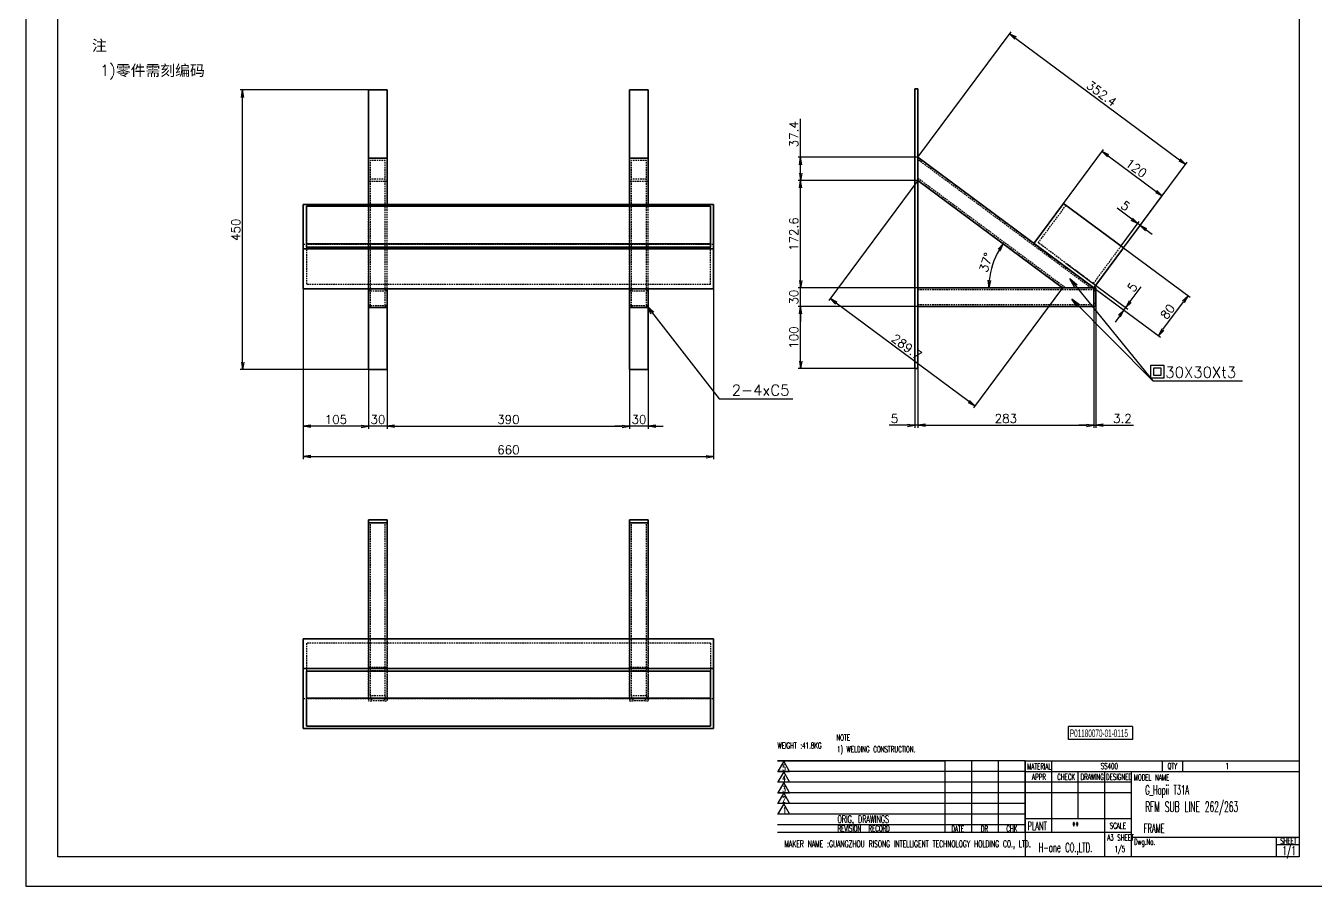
# Model space of a CAD drawing. Header units: inches. Extents: x 21 to 8642, y -3779 to 2137.
# Drawn here: x 2461 to 4535, y 19 to 1403 of the extents above; entities that cross this region are included whole.
import ezdxf

# ---------------------------------------------------------------- set-up
doc = ezdxf.new("R2010")
doc.units = ezdxf.units.IN
doc.header["$MEASUREMENT"] = 0
doc.linetypes.add('HIDDEN-HOKUTO', pattern=[3.8, 2.5, -1.3])
doc.layers.add('AM_HID', color=1, linetype='HIDDEN-HOKUTO', lineweight=25)
doc.layers.add('title_frame', color=7, linetype='Continuous')
doc.layers.add('word_dim', color=253, linetype='Continuous')
doc.styles.add('MX_NOTE_STANDARD', font='txt.shx', dxfattribs={"bigfont": 'bigfont.shx'})
doc.styles.get("Standard").update_dxf_attribs({"font": 'txt', "bigfont": 'gbcbig.shx'})
doc.dimstyles.new('STANDARD1-4', dxfattribs={"dimscale": 4, "dimtxt": 3.5, "dimasz": 3, "dimexe": 1, "dimexo": 0, "dimgap": 1, "dimtad": 3, "dimdsep": 46, "dimtxsty": 'Standard', "dimblk1": 'OPEN', "dimblk2": 'OPEN', "dimsah": 1, "dimcen": 0, "dimclrd": 256, "dimclre": 256, "dimclrt": 3, "dimadec": 0, "dimazin": 0, "dimtfac": 1, "dimtmove": 0, "dimatfit": 3, "dimldrblk": 'OPEN', "dimfxl": 1, "dimtolj": 1, "dimtzin": 0, "dimarcsym": 0})
doc.dimstyles.new('STANDARD1-4$0', dxfattribs={"dimscale": 4, "dimtxt": 3.5, "dimasz": 3, "dimexe": 1, "dimexo": 0, "dimgap": 1, "dimtad": 3, "dimdsep": 46, "dimtxsty": 'Standard', "dimblk1": 'OPEN', "dimblk2": 'OPEN', "dimsah": 1, "dimcen": 0, "dimclrd": 256, "dimclre": 256, "dimclrt": 3, "dimadec": 0, "dimazin": 0, "dimtfac": 1, "dimtmove": 0, "dimatfit": 3, "dimldrblk": 'OPEN', "dimfxl": 1, "dimtolj": 1, "dimtzin": 0, "dimarcsym": 0})
doc.dimstyles.new('副本 HKT 1-5', dxfattribs={"dimscale": 5, "dimtxt": 3.5, "dimasz": 3, "dimexe": 1, "dimexo": 0, "dimgap": 1, "dimtad": 3, "dimdsep": 46, "dimtxsty": 'Standard', "dimblk1": 'OPEN', "dimblk2": 'OPEN', "dimsah": 1, "dimcen": 0, "dimclrd": 256, "dimclre": 256, "dimclrt": 3, "dimazin": 2, "dimtfac": 1, "dimtmove": 0, "dimatfit": 3, "dimldrblk": 'OPEN', "dimfxl": 1, "dimtolj": 1, "dimlwd": 25, "dimlwe": 25, "dimarcsym": 0})

# ---------------------------------------------------------------- blocks, each defined once
blk = doc.blocks.new('_Open')
at = {"color": 0, "lineweight": -2}
for p, q in [((-1, 0.17), (0, 0)), ((-1, -0.17), (0, 0)), ((0, 0), (-1, 0))]:
    blk.add_line(p, q, dxfattribs=at)
blk = doc.blocks.new('*D156')
at = {"layer": 'DEFPOINTS', "color": 0, "linetype": 'Continuous', "ltscale": 2, "transparency": 16777216}
for p in [(2809.9, 1300), (3012.5, 1300), (3012.5, 850)]:
    blk.add_point(p, dxfattribs=at)
at = {"layer": 'word_dim', "linetype": 'Continuous', "lineweight": -2, "ltscale": 2, "transparency": 16777216}
for p, q in [((3012.5, 1300), (2805.9, 1300)), ((2809.9, 862), (2809.9, 1288)), ((3012.5, 850), (2805.9, 850))]:
    blk.add_line(p, q, dxfattribs=at)
at = {"layer": 'word_dim', "linetype": 'Continuous', "lineweight": -2, "ltscale": 2, "transparency": 16777216, "xscale": 12, "yscale": 12, "zscale": 12}
for p, rotation in [((2809.9, 1300), 90), ((2809.9, 850), 270)]:
    blk.add_blockref('_Open', p, dxfattribs=dict(at, rotation=rotation))
at = {"layer": 'word_dim', "color": 3, "linetype": 'Continuous', "ltscale": 2, "transparency": 16777216, "insert": (2798.9, 1075), "char_height": 14, "attachment_point": 5, "rotation": 90}
blk.add_mtext('\\A1;450', dxfattribs=at)
blk = doc.blocks.new('*D157')
at = {"layer": 'DEFPOINTS', "color": 0, "linetype": 'Continuous', "ltscale": 2, "transparency": 16777216}
for p in [(3012.5, 850), (3042.5, 850), (3012.5, 758.8)]:
    blk.add_point(p, dxfattribs=at)
at = {"layer": 'word_dim', "linetype": 'Continuous', "lineweight": -2, "ltscale": 2, "transparency": 16777216}
for p, q in [((3012.5, 850), (3012.5, 754.8)), ((3042.5, 850), (3042.5, 754.8)), ((3000.5, 758.8), (2988.5, 758.8)), ((3042.5, 758.8), (3012.5, 758.8)), ((3054.5, 758.8), (3066.5, 758.8))]:
    blk.add_line(p, q, dxfattribs=at)
at = {"layer": 'word_dim', "linetype": 'Continuous', "lineweight": -2, "ltscale": 2, "transparency": 16777216, "xscale": 12, "yscale": 12, "zscale": 12}
blk.add_blockref('_Open', (3012.5, 758.8), dxfattribs=at)
at = {"layer": 'word_dim', "linetype": 'Continuous', "lineweight": -2, "ltscale": 2, "transparency": 16777216, "xscale": 12, "yscale": 12, "zscale": 12, "rotation": 180}
blk.add_blockref('_Open', (3042.5, 758.8), dxfattribs=at)
at = {"layer": 'word_dim', "color": 3, "linetype": 'Continuous', "ltscale": 2, "transparency": 16777216, "insert": (3027.5, 769.8), "char_height": 14, "attachment_point": 5}
blk.add_mtext('\\A1;30', dxfattribs=at)
blk = doc.blocks.new('*D158')
at = {"layer": 'DEFPOINTS', "color": 0, "linetype": 'Continuous', "ltscale": 2, "transparency": 16777216}
for p in [(3042.5, 850), (3432.5, 850), (3432.5, 758.8)]:
    blk.add_point(p, dxfattribs=at)
at = {"layer": 'word_dim', "linetype": 'Continuous', "lineweight": -2, "ltscale": 2, "transparency": 16777216}
for p, q in [((3042.5, 850), (3042.5, 754.8)), ((3432.5, 850), (3432.5, 754.8)), ((3054.5, 758.8), (3420.5, 758.8))]:
    blk.add_line(p, q, dxfattribs=at)
at = {"layer": 'word_dim', "linetype": 'Continuous', "lineweight": -2, "ltscale": 2, "transparency": 16777216, "xscale": 12, "yscale": 12, "zscale": 12, "rotation": 180}
blk.add_blockref('_Open', (3042.5, 758.8), dxfattribs=at)
at = {"layer": 'word_dim', "linetype": 'Continuous', "lineweight": -2, "ltscale": 2, "transparency": 16777216, "xscale": 12, "yscale": 12, "zscale": 12}
blk.add_blockref('_Open', (3432.5, 758.8), dxfattribs=at)
at = {"layer": 'word_dim', "color": 3, "linetype": 'Continuous', "ltscale": 2, "transparency": 16777216, "insert": (3237.5, 769.8), "char_height": 14, "attachment_point": 5}
blk.add_mtext('\\A1;390', dxfattribs=at)
blk = doc.blocks.new('*D159')
at = {"layer": 'DEFPOINTS', "color": 0, "linetype": 'Continuous', "ltscale": 2, "transparency": 16777216}
for p in [(3432.5, 850), (3462.5, 850), (3432.5, 758.8)]:
    blk.add_point(p, dxfattribs=at)
at = {"layer": 'word_dim', "linetype": 'Continuous', "lineweight": -2, "ltscale": 2, "transparency": 16777216}
for p, q in [((3432.5, 850), (3432.5, 754.8)), ((3462.5, 850), (3462.5, 754.8)), ((3420.5, 758.8), (3408.5, 758.8)), ((3462.5, 758.8), (3432.5, 758.8)), ((3474.5, 758.8), (3486.5, 758.8))]:
    blk.add_line(p, q, dxfattribs=at)
at = {"layer": 'word_dim', "linetype": 'Continuous', "lineweight": -2, "ltscale": 2, "transparency": 16777216, "xscale": 12, "yscale": 12, "zscale": 12}
blk.add_blockref('_Open', (3432.5, 758.8), dxfattribs=at)
at = {"layer": 'word_dim', "linetype": 'Continuous', "lineweight": -2, "ltscale": 2, "transparency": 16777216, "xscale": 12, "yscale": 12, "zscale": 12, "rotation": 180}
blk.add_blockref('_Open', (3462.5, 758.8), dxfattribs=at)
at = {"layer": 'word_dim', "color": 3, "linetype": 'Continuous', "ltscale": 2, "transparency": 16777216, "insert": (3447.5, 769.8), "char_height": 14, "attachment_point": 5}
blk.add_mtext('\\A1;30', dxfattribs=at)
blk = doc.blocks.new('*D160')
at = {"layer": 'DEFPOINTS', "color": 0, "linetype": 'Continuous', "ltscale": 2, "transparency": 16777216}
for p in [(2907.5, 980), (3567.5, 980), (3567.5, 710)]:
    blk.add_point(p, dxfattribs=at)
at = {"layer": 'word_dim', "linetype": 'Continuous', "lineweight": -2, "ltscale": 2, "transparency": 16777216}
for p, q in [((2907.5, 980), (2907.5, 706)), ((3567.5, 980), (3567.5, 706)), ((2919.5, 710), (3555.5, 710))]:
    blk.add_line(p, q, dxfattribs=at)
at = {"layer": 'word_dim', "linetype": 'Continuous', "lineweight": -2, "ltscale": 2, "transparency": 16777216, "xscale": 12, "yscale": 12, "zscale": 12, "rotation": 180}
blk.add_blockref('_Open', (2907.5, 710), dxfattribs=at)
at = {"layer": 'word_dim', "linetype": 'Continuous', "lineweight": -2, "ltscale": 2, "transparency": 16777216, "xscale": 12, "yscale": 12, "zscale": 12}
blk.add_blockref('_Open', (3567.5, 710), dxfattribs=at)
at = {"layer": 'word_dim', "color": 3, "linetype": 'Continuous', "ltscale": 2, "transparency": 16777216, "insert": (3237.5, 721), "char_height": 14, "attachment_point": 5}
blk.add_mtext('\\A1;660', dxfattribs=at)
blk = doc.blocks.new('*D161')
at = {"layer": 'DEFPOINTS', "color": 0, "linetype": 'Continuous', "ltscale": 2, "transparency": 16777216}
for p in [(2907.5, 980), (3012.5, 850), (2907.5, 758.8)]:
    blk.add_point(p, dxfattribs=at)
at = {"layer": 'word_dim', "linetype": 'Continuous', "lineweight": -2, "ltscale": 2, "transparency": 16777216}
for p, q in [((2907.5, 980), (2907.5, 754.8)), ((3012.5, 850), (3012.5, 754.8)), ((3000.5, 758.8), (2919.5, 758.8))]:
    blk.add_line(p, q, dxfattribs=at)
at = {"layer": 'word_dim', "linetype": 'Continuous', "lineweight": -2, "ltscale": 2, "transparency": 16777216, "xscale": 12, "yscale": 12, "zscale": 12, "rotation": 180}
blk.add_blockref('_Open', (2907.5, 758.8), dxfattribs=at)
at = {"layer": 'word_dim', "linetype": 'Continuous', "lineweight": -2, "ltscale": 2, "transparency": 16777216, "xscale": 12, "yscale": 12, "zscale": 12}
blk.add_blockref('_Open', (3012.5, 758.8), dxfattribs=at)
at = {"layer": 'word_dim', "color": 3, "linetype": 'Continuous', "ltscale": 2, "transparency": 16777216, "insert": (2960, 769.8), "char_height": 14, "attachment_point": 5}
blk.add_mtext('\\A1;105', dxfattribs=at)
blk = doc.blocks.new('*D162')
at = {"layer": 'DEFPOINTS', "color": 0, "linetype": 'Continuous', "ltscale": 2, "transparency": 16777216}
for p in [(3891.2, 851.6), (3896.2, 851.6), (3891.2, 760.4)]:
    blk.add_point(p, dxfattribs=at)
at = {"layer": 'word_dim', "linetype": 'Continuous', "lineweight": -2, "ltscale": 2, "transparency": 16777216}
for p, q in [((3891.2, 851.6), (3891.2, 756.4)), ((3896.2, 851.6), (3896.2, 756.4)), ((3879.2, 760.4), (3849.9, 760.4)), ((3896.2, 760.4), (3891.2, 760.4)), ((3908.2, 760.4), (3920.2, 760.4))]:
    blk.add_line(p, q, dxfattribs=at)
at = {"layer": 'word_dim', "linetype": 'Continuous', "lineweight": -2, "ltscale": 2, "transparency": 16777216, "xscale": 12, "yscale": 12, "zscale": 12}
blk.add_blockref('_Open', (3891.2, 760.4), dxfattribs=at)
at = {"layer": 'word_dim', "linetype": 'Continuous', "lineweight": -2, "ltscale": 2, "transparency": 16777216, "xscale": 12, "yscale": 12, "zscale": 12, "rotation": 180}
blk.add_blockref('_Open', (3896.2, 760.4), dxfattribs=at)
at = {"layer": 'word_dim', "color": 3, "linetype": 'Continuous', "ltscale": 2, "transparency": 16777216, "insert": (3858.6, 771.4), "char_height": 14, "attachment_point": 5}
blk.add_mtext('\\A1;5', dxfattribs=at)
blk = doc.blocks.new('*D163')
at = {"layer": 'DEFPOINTS', "color": 0, "linetype": 'Continuous', "ltscale": 2, "transparency": 16777216}
for p in [(4179.2, 951.6), (3896.2, 851.6), (4179.2, 760.4)]:
    blk.add_point(p, dxfattribs=at)
at = {"layer": 'word_dim', "linetype": 'Continuous', "lineweight": -2, "ltscale": 2, "transparency": 16777216}
for p, q in [((4179.2, 951.6), (4179.2, 756.4)), ((3896.2, 851.6), (3896.2, 756.4)), ((3908.2, 760.4), (4167.2, 760.4))]:
    blk.add_line(p, q, dxfattribs=at)
at = {"layer": 'word_dim', "linetype": 'Continuous', "lineweight": -2, "ltscale": 2, "transparency": 16777216, "xscale": 12, "yscale": 12, "zscale": 12, "rotation": 180}
blk.add_blockref('_Open', (3896.2, 760.4), dxfattribs=at)
at = {"layer": 'word_dim', "linetype": 'Continuous', "lineweight": -2, "ltscale": 2, "transparency": 16777216, "xscale": 12, "yscale": 12, "zscale": 12}
blk.add_blockref('_Open', (4179.2, 760.4), dxfattribs=at)
at = {"layer": 'word_dim', "color": 3, "linetype": 'Continuous', "ltscale": 2, "transparency": 16777216, "insert": (4037.7, 771.4), "char_height": 14, "attachment_point": 5}
blk.add_mtext('\\A1;283', dxfattribs=at)
blk = doc.blocks.new('*D164')
at = {"layer": 'DEFPOINTS', "color": 0, "linetype": 'Continuous', "ltscale": 2, "transparency": 16777216}
for p in [(4179.2, 951.6), (4182.4, 951.6), (4179.2, 760.4)]:
    blk.add_point(p, dxfattribs=at)
at = {"layer": 'word_dim', "linetype": 'Continuous', "lineweight": -2, "ltscale": 2, "transparency": 16777216}
for p, q in [((4179.2, 951.6), (4179.2, 756.4)), ((4182.4, 951.6), (4182.4, 756.4)), ((4167.2, 760.4), (4155.2, 760.4)), ((4179.2, 760.4), (4182.4, 760.4)), ((4194.4, 760.4), (4243.1, 760.4))]:
    blk.add_line(p, q, dxfattribs=at)
at = {"layer": 'word_dim', "linetype": 'Continuous', "lineweight": -2, "ltscale": 2, "transparency": 16777216, "xscale": 12, "yscale": 12, "zscale": 12}
blk.add_blockref('_Open', (4179.2, 760.4), dxfattribs=at)
at = {"layer": 'word_dim', "linetype": 'Continuous', "lineweight": -2, "ltscale": 2, "transparency": 16777216, "xscale": 12, "yscale": 12, "zscale": 12, "rotation": 180}
blk.add_blockref('_Open', (4182.4, 760.4), dxfattribs=at)
at = {"layer": 'word_dim', "color": 3, "linetype": 'Continuous', "ltscale": 2, "transparency": 16777216, "insert": (4225.1, 771.4), "char_height": 14, "attachment_point": 5}
blk.add_mtext('\\A1;3.2', dxfattribs=at)
blk = doc.blocks.new('*D165')
at = {"layer": 'DEFPOINTS', "color": 0, "linetype": 'Continuous', "ltscale": 2, "transparency": 16777216}
for p in [(3896.2, 1191.6), (4326.7, 1180.3), (4179.2, 981.6)]:
    blk.add_point(p, dxfattribs=at)
at = {"layer": 'word_dim', "linetype": 'Continuous', "lineweight": -2, "ltscale": 2, "transparency": 16777216}
for p, q in [((3896.2, 1191.6), (4046.1, 1393.5)), ((4053.3, 1383.2), (4317, 1187.5)), ((4179.2, 981.6), (4329.1, 1183.5))]:
    blk.add_line(p, q, dxfattribs=at)
at = {"layer": 'word_dim', "linetype": 'Continuous', "lineweight": -2, "ltscale": 2, "transparency": 16777216, "xscale": 12, "yscale": 12, "zscale": 12}
for p, rotation in [((4043.7, 1390.3), 143.4226694167934), ((4326.7, 1180.3), 323.4226694167934)]:
    blk.add_blockref('_Open', p, dxfattribs=dict(at, rotation=rotation))
at = {"layer": 'word_dim', "color": 3, "linetype": 'Continuous', "ltscale": 2, "transparency": 16777216, "insert": (4191.7, 1294.1), "char_height": 14, "attachment_point": 5, "rotation": 323.4227}
blk.add_mtext('\\A1;352.4', dxfattribs=at)
blk = doc.blocks.new('*D166')
at = {"layer": 'DEFPOINTS', "color": 0, "linetype": 'Continuous', "ltscale": 2, "transparency": 16777216}
for p in [(3896.2, 1154.3), (4128.9, 981.6), (3755.2, 964.2)]:
    blk.add_point(p, dxfattribs=at)
at = {"layer": 'word_dim', "linetype": 'Continuous', "lineweight": -2, "ltscale": 2, "transparency": 16777216}
for p, q in [((3896.2, 1154.3), (3752.8, 961)), ((4128.9, 981.6), (3985.4, 788.3)), ((3978.2, 798.7), (3764.8, 957))]:
    blk.add_line(p, q, dxfattribs=at)
at = {"layer": 'word_dim', "linetype": 'Continuous', "lineweight": -2, "ltscale": 2, "transparency": 16777216, "xscale": 12, "yscale": 12, "zscale": 12}
for p, rotation in [((3755.2, 964.2), 143.4226726282516), ((3987.8, 791.5), 323.4226726282516)]:
    blk.add_blockref('_Open', p, dxfattribs=dict(at, rotation=rotation))
at = {"layer": 'word_dim', "color": 3, "linetype": 'Continuous', "ltscale": 2, "transparency": 16777216, "insert": (3878.1, 886.7), "char_height": 14, "attachment_point": 5, "rotation": 323.4227}
blk.add_mtext('\\A1;289.7', dxfattribs=at)
blk = doc.blocks.new('*D167')
at = {"layer": 'DEFPOINTS', "color": 0, "linetype": 'Continuous', "ltscale": 2, "transparency": 16777216}
for p in [(3896.2, 1154.3), (4020.8, 1030.7), (3896.2, 981.6), (4128.9, 981.6), (4179.2, 981.6)]:
    blk.add_point(p, dxfattribs=at)
at = {"layer": 'word_dim', "linetype": 'Continuous', "lineweight": -2, "ltscale": 2, "transparency": 16777216}
blk.add_arc((4128.9, 981.6), 118.7, 149.2164, 174.2063, dxfattribs=at)
at = {"layer": 'word_dim', "linetype": 'Continuous', "lineweight": -2, "ltscale": 2, "transparency": 16777216, "xscale": 12, "yscale": 12, "zscale": 12}
for p, rotation in [((4033.6, 1052.4), 56.31953184953645), ((4010.2, 981.6), 267.1031407787154)]:
    blk.add_blockref('_Open', p, dxfattribs=dict(at, rotation=rotation))
at = {"layer": 'word_dim', "color": 3, "linetype": 'Continuous', "ltscale": 2, "transparency": 16777216, "insert": (4005.7, 1022.4), "char_height": 14, "attachment_point": 5, "rotation": 71.7113}
blk.add_mtext('\\A1;37°', dxfattribs=at)
blk = doc.blocks.new('*D168')
at = {"layer": 'DEFPOINTS', "color": 0, "linetype": 'Continuous', "ltscale": 2, "transparency": 16777216}
for p in [(4289, 1129.6), (4130.6, 1117.4), (4226.9, 1045.9)]:
    blk.add_point(p, dxfattribs=at)
at = {"layer": 'word_dim', "linetype": 'Continuous', "lineweight": -2, "ltscale": 2, "transparency": 16777216}
for p, q in [((4130.6, 1117.4), (4195, 1204.3)), ((4202.3, 1193.9), (4279.4, 1136.7)), ((4226.9, 1045.9), (4291.4, 1132.8))]:
    blk.add_line(p, q, dxfattribs=at)
at = {"layer": 'word_dim', "linetype": 'Continuous', "lineweight": -2, "ltscale": 2, "transparency": 16777216, "xscale": 12, "yscale": 12, "zscale": 12}
for p, rotation in [((4192.7, 1201.1), 143.4226791338089), ((4289, 1129.6), 323.4226791338089)]:
    blk.add_blockref('_Open', p, dxfattribs=dict(at, rotation=rotation))
at = {"layer": 'word_dim', "color": 3, "linetype": 'Continuous', "ltscale": 2, "transparency": 16777216, "insert": (4247.4, 1174.2), "char_height": 14, "attachment_point": 5, "rotation": 323.4227}
blk.add_mtext('\\A1;120', dxfattribs=at)
blk = doc.blocks.new('*D169')
at = {"layer": 'DEFPOINTS', "color": 0, "linetype": 'Continuous', "ltscale": 2, "transparency": 16777216}
for p in [(4226.9, 1045.9), (4179.2, 981.6), (4330.7, 968.9)]:
    blk.add_point(p, dxfattribs=at)
at = {"layer": 'word_dim', "linetype": 'Continuous', "lineweight": -2, "ltscale": 2, "transparency": 16777216}
for p, q in [((4226.9, 1045.9), (4333.9, 966.5)), ((4179.2, 981.6), (4286.2, 902.2)), ((4290.2, 914.3), (4323.6, 959.2))]:
    blk.add_line(p, q, dxfattribs=at)
at = {"layer": 'word_dim', "linetype": 'Continuous', "lineweight": -2, "ltscale": 2, "transparency": 16777216, "xscale": 12, "yscale": 12, "zscale": 12}
for p, rotation in [((4330.7, 968.9), 53.42265022546423), ((4283, 904.6), 233.4226502254642)]:
    blk.add_blockref('_Open', p, dxfattribs=dict(at, rotation=rotation))
at = {"layer": 'word_dim', "color": 3, "linetype": 'Continuous', "ltscale": 2, "transparency": 16777216, "insert": (4298, 943.3), "char_height": 14, "attachment_point": 5, "rotation": 53.4227}
blk.add_mtext('\\A1;80', dxfattribs=at)
blk = doc.blocks.new('*D170')
at = {"layer": 'DEFPOINTS', "color": 0, "linetype": 'Continuous', "ltscale": 2, "transparency": 16777216}
for p in [(4249.8, 1085.1), (4222.9, 1048.9), (4226.9, 1045.9)]:
    blk.add_point(p, dxfattribs=at)
at = {"layer": 'word_dim', "linetype": 'Continuous', "lineweight": -2, "ltscale": 2, "transparency": 16777216}
for p, q in [((4240.1, 1092.2), (4216.6, 1109.7)), ((4222.9, 1048.9), (4252.2, 1088.3)), ((4226.9, 1045.9), (4256.2, 1085.3)), ((4253.8, 1082.1), (4249.8, 1085.1)), ((4263.4, 1075), (4273.1, 1067.8))]:
    blk.add_line(p, q, dxfattribs=at)
at = {"layer": 'word_dim', "linetype": 'Continuous', "lineweight": -2, "ltscale": 2, "transparency": 16777216, "xscale": 12, "yscale": 12, "zscale": 12}
for p, rotation in [((4249.8, 1085.1), 323.4226791337829), ((4253.8, 1082.1), 143.422679133783)]:
    blk.add_blockref('_Open', p, dxfattribs=dict(at, rotation=rotation))
at = {"layer": 'word_dim', "color": 3, "linetype": 'Continuous', "ltscale": 2, "transparency": 16777216, "insert": (4230.1, 1113.4), "char_height": 14, "attachment_point": 5, "rotation": 323.4227}
blk.add_mtext('\\A1;5', dxfattribs=at)
blk = doc.blocks.new('*D171')
at = {"layer": 'DEFPOINTS', "color": 0, "linetype": 'Continuous', "ltscale": 2, "transparency": 16777216}
for p in [(4131.1, 1017.4), (4134, 1021.4), (4230.6, 949.8)]:
    blk.add_point(p, dxfattribs=at)
at = {"layer": 'word_dim', "linetype": 'Continuous', "lineweight": -2, "ltscale": 2, "transparency": 16777216}
for p, q in [((4131.1, 1017.4), (4230.8, 943.4)), ((4134, 1021.4), (4233.8, 947.4)), ((4237.7, 959.4), (4255.2, 983)), ((4220.5, 936.1), (4213.3, 926.5)), ((4227.6, 945.8), (4230.6, 949.8))]:
    blk.add_line(p, q, dxfattribs=at)
at = {"layer": 'word_dim', "linetype": 'Continuous', "lineweight": -2, "ltscale": 2, "transparency": 16777216, "xscale": 12, "yscale": 12, "zscale": 12}
for p, rotation in [((4230.6, 949.8), 233.4226484555928), ((4227.6, 945.8), 53.42264845559284)]:
    blk.add_blockref('_Open', p, dxfattribs=dict(at, rotation=rotation))
at = {"layer": 'word_dim', "color": 3, "linetype": 'Continuous', "ltscale": 2, "transparency": 16777216, "insert": (4241.2, 982.6), "char_height": 14, "attachment_point": 5, "rotation": 53.4226}
blk.add_mtext('\\A1;5', dxfattribs=at)
blk = doc.blocks.new('*D172')
at = {"layer": 'DEFPOINTS', "color": 0, "linetype": 'Continuous', "ltscale": 2, "transparency": 16777216}
for p in [(3707.5, 951.6), (3896.2, 951.6), (3891.2, 851.6)]:
    blk.add_point(p, dxfattribs=at)
at = {"layer": 'word_dim', "linetype": 'Continuous', "lineweight": -2, "ltscale": 2, "transparency": 16777216}
for p, q in [((3896.2, 951.6), (3703.5, 951.6)), ((3707.5, 863.6), (3707.5, 939.6)), ((3891.2, 851.6), (3703.5, 851.6))]:
    blk.add_line(p, q, dxfattribs=at)
at = {"layer": 'word_dim', "linetype": 'Continuous', "lineweight": -2, "ltscale": 2, "transparency": 16777216, "xscale": 12, "yscale": 12, "zscale": 12}
for p, rotation in [((3707.5, 951.6), 90), ((3707.5, 851.6), 270)]:
    blk.add_blockref('_Open', p, dxfattribs=dict(at, rotation=rotation))
at = {"layer": 'word_dim', "color": 3, "linetype": 'Continuous', "ltscale": 2, "transparency": 16777216, "insert": (3696.5, 901.6), "char_height": 14, "attachment_point": 5, "rotation": 90}
blk.add_mtext('\\A1;100', dxfattribs=at)
blk = doc.blocks.new('*D173')
at = {"layer": 'DEFPOINTS', "color": 0, "linetype": 'Continuous', "ltscale": 2, "transparency": 16777216}
for p in [(3707.5, 981.6), (3896.2, 981.6), (3896.2, 951.6)]:
    blk.add_point(p, dxfattribs=at)
at = {"layer": 'word_dim', "linetype": 'Continuous', "lineweight": -2, "ltscale": 2, "transparency": 16777216}
for p, q in [((3707.5, 993.6), (3707.5, 1005.6)), ((3896.2, 981.6), (3703.5, 981.6)), ((3707.5, 951.6), (3707.5, 981.6)), ((3896.2, 951.6), (3703.5, 951.6)), ((3707.5, 939.6), (3707.5, 927.6))]:
    blk.add_line(p, q, dxfattribs=at)
at = {"layer": 'word_dim', "linetype": 'Continuous', "lineweight": -2, "ltscale": 2, "transparency": 16777216, "xscale": 12, "yscale": 12, "zscale": 12}
for p, rotation in [((3707.5, 981.6), 270), ((3707.5, 951.6), 90)]:
    blk.add_blockref('_Open', p, dxfattribs=dict(at, rotation=rotation))
at = {"layer": 'word_dim', "color": 3, "linetype": 'Continuous', "ltscale": 2, "transparency": 16777216, "insert": (3696.5, 966.6), "char_height": 14, "attachment_point": 5, "rotation": 90}
blk.add_mtext('\\A1;30', dxfattribs=at)
blk = doc.blocks.new('*D174')
at = {"layer": 'DEFPOINTS', "color": 0, "linetype": 'Continuous', "ltscale": 2, "transparency": 16777216}
for p in [(3707.5, 1154.3), (3896.2, 1154.3), (3896.2, 981.6)]:
    blk.add_point(p, dxfattribs=at)
at = {"layer": 'word_dim', "linetype": 'Continuous', "lineweight": -2, "ltscale": 2, "transparency": 16777216}
for p, q in [((3896.2, 1154.3), (3703.5, 1154.3)), ((3707.5, 993.6), (3707.5, 1142.3)), ((3896.2, 981.6), (3703.5, 981.6))]:
    blk.add_line(p, q, dxfattribs=at)
at = {"layer": 'word_dim', "linetype": 'Continuous', "lineweight": -2, "ltscale": 2, "transparency": 16777216, "xscale": 12, "yscale": 12, "zscale": 12}
for p, rotation in [((3707.5, 1154.3), 90), ((3707.5, 981.6), 270)]:
    blk.add_blockref('_Open', p, dxfattribs=dict(at, rotation=rotation))
at = {"layer": 'word_dim', "color": 3, "linetype": 'Continuous', "ltscale": 2, "transparency": 16777216, "insert": (3696.5, 1068), "char_height": 14, "attachment_point": 5, "rotation": 90}
blk.add_mtext('\\A1;172.6', dxfattribs=at)
blk = doc.blocks.new('*D175')
at = {"layer": 'DEFPOINTS', "color": 0, "linetype": 'Continuous', "ltscale": 2, "transparency": 16777216}
for p in [(3707.5, 1191.6), (3896.2, 1191.6), (3896.2, 1154.3)]:
    blk.add_point(p, dxfattribs=at)
at = {"layer": 'word_dim', "linetype": 'Continuous', "lineweight": -2, "ltscale": 2, "transparency": 16777216}
for p, q in [((3707.5, 1191.6), (3707.5, 1253.6)), ((3896.2, 1191.6), (3703.5, 1191.6)), ((3707.5, 1166.3), (3707.5, 1179.6)), ((3896.2, 1154.3), (3703.5, 1154.3))]:
    blk.add_line(p, q, dxfattribs=at)
at = {"layer": 'word_dim', "linetype": 'Continuous', "lineweight": -2, "ltscale": 2, "transparency": 16777216, "xscale": 12, "yscale": 12, "zscale": 12}
for p, rotation in [((3707.5, 1191.6), 90), ((3707.5, 1154.3), 270)]:
    blk.add_blockref('_Open', p, dxfattribs=dict(at, rotation=rotation))
at = {"layer": 'word_dim', "color": 3, "linetype": 'Continuous', "ltscale": 2, "transparency": 16777216, "insert": (3696.5, 1228.6), "char_height": 14, "attachment_point": 5, "rotation": 90}
blk.add_mtext('\\A1;37.4', dxfattribs=at)

msp = doc.modelspace()

# ---------------------------------------------------------------- linework, layer by layer
at = {"color": 7, "lineweight": 35}
for p, q in [((3042.466, 1300.012), (3012.466, 1300.012)), ((3012.466, 1300.012), (3012.466, 1190.013)), ((3042.466, 1115.765), (3042.466, 1300.012)), ((3462.466, 1300.012), (3432.466, 1300.012)), ((3432.466, 1300.012), (3432.466, 1190.013)), ((3462.466, 1115.765), (3462.466, 1300.012)), ((3891.247, 1301.648), (3896.247, 1301.648)), ((3891.247, 1301.648), (3891.247, 851.648)), ((3896.247, 1301.648), (3896.247, 851.648)), ((3042.466, 1190.013), (3012.466, 1190.013)), ((3012.466, 1115.765), (3012.466, 1190.013)), ((3042.466, 1115.765), (3042.466, 1190.013)), ((3462.466, 1190.013), (3432.466, 1190.013)), ((3432.466, 1115.765), (3432.466, 1190.013)), ((3462.466, 1115.765), (3462.466, 1190.013)), ((3896.247, 1191.649), (3896.247, 1154.291)), ((4179.247, 981.648), (3896.247, 1191.649)), ((3896.247, 1154.291), (4128.904, 981.648)), ((2907.466, 1115.765), (2907.466, 1044.256)), ((3567.466, 1115.765), (2907.466, 1115.765)), ((3562.466, 1112.786), (2912.466, 1112.786)), ((2912.466, 1112.786), (2912.466, 1047.236)), ((3562.466, 1047.236), (3562.466, 1112.786)), ((3567.466, 1044.256), (3567.466, 1115.765)), ((4082.881, 1053.157), (4130.553, 1117.401)), ((4130.553, 1117.401), (4226.92, 1045.892)), ((3567.466, 1044.256), (2907.466, 1044.256)), ((2907.466, 1044.256), (2907.466, 980.012)), ((3562.466, 1052.557), (2912.466, 1052.557)), ((3562.466, 1047.236), (2912.466, 1047.236)), ((3567.466, 1044.256), (3567.466, 980.012)), ((4179.247, 981.648), (4082.881, 1053.157)), ((4226.92, 1045.892), (4179.247, 981.648)), ((3567.466, 980.012), (2907.466, 980.012)), ((3042.466, 980.012), (3012.466, 980.012)), ((3012.466, 975.012), (3012.466, 980.012)), ((3012.466, 975.012), (3017.466, 980.012)), ((3042.466, 980.012), (3012.466, 980.012)), ((3012.466, 955.012), (3012.466, 975.012)), ((3037.466, 980.012), (3017.466, 980.012)), ((3037.466, 980.012), (3042.466, 975.012)), ((3042.466, 975.012), (3042.466, 980.012)), ((3042.466, 980.012), (3042.466, 950.012)), ((3042.466, 975.012), (3042.466, 955.012)), ((3462.466, 980.012), (3432.466, 980.012)), ((3432.466, 975.012), (3432.466, 980.012)), ((3432.466, 975.012), (3437.466, 980.012)), ((3462.466, 980.012), (3432.466, 980.012)), ((3432.466, 955.012), (3432.466, 975.012)), ((3457.466, 980.012), (3437.466, 980.012)), ((3457.466, 980.012), (3462.466, 975.012)), ((3462.466, 975.012), (3462.466, 980.012)), ((3462.466, 980.012), (3462.466, 950.012)), ((3462.466, 975.012), (3462.466, 955.012)), ((3896.247, 951.648), (3896.247, 981.648)), ((3896.247, 981.648), (4179.247, 981.648)), ((4128.904, 981.648), (4179.247, 981.648)), ((4179.247, 951.648), (4179.247, 981.648)), ((4179.247, 981.648), (4182.447, 981.648)), ((4179.247, 976.648), (4179.247, 981.648)), ((4179.247, 976.648), (4182.447, 976.648)), ((4179.247, 956.648), (4179.247, 976.648)), ((4182.447, 976.648), (4182.447, 981.648)), ((4182.447, 956.648), (4182.447, 976.648)), ((3012.466, 950.012), (3012.466, 955.012)), ((3012.466, 955.012), (3017.466, 950.012)), ((3042.466, 955.012), (3037.466, 950.012)), ((3042.466, 850.012), (3042.466, 955.012)), ((3432.466, 950.012), (3432.466, 955.012)), ((3432.466, 955.012), (3437.466, 950.012)), ((3462.466, 955.012), (3457.466, 950.012)), ((3462.466, 850.012), (3462.466, 955.012)), ((4179.247, 956.648), (4182.447, 956.648)), ((4179.247, 956.648), (4179.247, 951.648)), ((4182.447, 956.648), (4182.447, 951.648)), ((3012.466, 950.012), (3012.466, 850.012)), ((3012.466, 950.012), (3017.466, 950.012)), ((3017.466, 950.012), (3037.466, 950.012)), ((3037.466, 950.012), (3042.466, 950.012)), ((3432.466, 950.012), (3432.466, 850.012)), ((3432.466, 950.012), (3437.466, 950.012)), ((3437.466, 950.012), (3457.466, 950.012)), ((3457.466, 950.012), (3462.466, 950.012)), ((3896.247, 951.648), (4179.247, 951.648)), ((4179.247, 951.648), (4182.447, 951.648)), ((3891.247, 851.648), (3896.247, 851.648)), ((3012.466, 850.012), (3042.466, 850.012)), ((3432.466, 850.012), (3462.466, 850.012)), ((3042.466, 608.31), (3012.466, 608.31)), ((3012.466, 608.31), (3012.466, 603.31)), ((3042.466, 603.31), (3012.466, 603.31)), ((3012.466, 603.31), (3012.466, 416.676)), ((3012.466, 416.676), (3012.466, 603.31)), ((3042.466, 608.31), (3042.466, 603.31)), ((3042.466, 416.676), (3042.466, 603.31)), ((3462.466, 608.31), (3432.466, 608.31)), ((3432.466, 608.31), (3432.466, 603.31)), ((3462.466, 603.31), (3432.466, 603.31)), ((3432.466, 603.31), (3432.466, 416.676)), ((3432.466, 416.676), (3432.466, 603.31)), ((3462.466, 608.31), (3462.466, 603.31)), ((3462.466, 416.676), (3462.466, 603.31)), ((2907.466, 416.676), (2907.466, 369.003)), ((3567.466, 416.676), (2907.466, 416.676)), ((3567.466, 416.676), (3567.466, 369.003)), ((2907.466, 369.003), (2907.466, 272.637)), ((3567.466, 369.003), (2907.466, 369.003)), ((3562.466, 364.988), (2912.466, 364.988)), ((2912.466, 364.988), (2912.466, 276.652)), ((3562.466, 276.652), (3562.466, 364.988)), ((3567.466, 272.637), (3567.466, 369.003)), ((3562.466, 321.345), (2912.466, 321.345)), ((3567.466, 272.637), (2907.466, 272.637)), ((3562.466, 276.652), (2912.466, 276.652))]:
    msp.add_line(p, q, dxfattribs=at)
at = {"layer": 'AM_HID'}
for p, q in [((3012.466, 1190.013), (3012.466, 975.012)), ((3039.466, 1186.277), (3015.466, 1186.277)), ((3015.466, 980.012), (3015.466, 1186.277)), ((3039.466, 980.012), (3039.466, 1186.277)), ((3432.466, 1190.013), (3432.466, 975.012)), ((3459.466, 1186.277), (3435.466, 1186.277)), ((3435.466, 980.012), (3435.466, 1186.277)), ((3459.466, 980.012), (3459.466, 1186.277)), ((4174.213, 981.648), (3896.247, 1187.913)), ((3042.466, 1152.655), (3012.466, 1152.655)), ((3039.466, 1156.391), (3015.466, 1156.391)), ((3462.466, 1152.655), (3432.466, 1152.655)), ((3459.466, 1156.391), (3435.466, 1156.391)), ((3896.247, 1158.027), (4133.938, 981.648)), ((3012.466, 980.012), (3012.466, 1115.765)), ((3042.466, 980.012), (3042.466, 1115.765)), ((3042.466, 980.012), (3042.466, 1115.765)), ((3432.466, 980.012), (3432.466, 1115.765)), ((3462.466, 980.012), (3462.466, 1115.765)), ((3462.466, 980.012), (3462.466, 1115.765)), ((4089.875, 1054.193), (4134.568, 1114.422)), ((3567.466, 1051.521), (2907.466, 1051.521)), ((2912.466, 1047.236), (2912.466, 987.007)), ((3562.466, 987.007), (3562.466, 1047.236)), ((4178.211, 988.643), (4089.875, 1054.193)), ((4222.904, 1048.872), (4178.211, 988.643)), ((3562.466, 987.007), (2912.466, 987.007)), ((3012.466, 955.012), (3012.466, 975.012)), ((3015.466, 953.012), (3015.466, 977.012)), ((3015.466, 977.012), (3039.466, 977.012)), ((3039.466, 953.012), (3039.466, 977.012)), ((3432.466, 955.012), (3432.466, 975.012)), ((3435.466, 953.012), (3435.466, 977.012)), ((3435.466, 977.012), (3459.466, 977.012)), ((3459.466, 953.012), (3459.466, 977.012)), ((3896.247, 978.648), (4179.247, 978.648)), ((3896.247, 954.648), (4179.247, 954.648)), ((3015.466, 953.012), (3039.466, 953.012)), ((3017.466, 950.012), (3037.466, 950.012)), ((3435.466, 953.012), (3459.466, 953.012)), ((3437.466, 950.012), (3457.466, 950.012)), ((3042.466, 603.31), (3012.466, 603.31)), ((3015.466, 325.344), (3015.466, 603.31)), ((3039.466, 325.344), (3039.466, 603.31)), ((3042.466, 603.31), (3042.466, 320.31)), ((3462.466, 603.31), (3432.466, 603.31)), ((3435.466, 325.344), (3435.466, 603.31)), ((3459.466, 325.344), (3459.466, 603.31)), ((3462.466, 603.31), (3462.466, 320.31)), ((3012.466, 416.676), (3012.466, 320.31)), ((3012.466, 320.31), (3012.466, 416.676)), ((3042.466, 320.31), (3042.466, 416.676)), ((3432.466, 416.676), (3432.466, 320.31)), ((3432.466, 320.31), (3432.466, 416.676)), ((3462.466, 320.31), (3462.466, 416.676)), ((2912.466, 409.681), (2912.466, 364.988)), ((3562.466, 409.681), (2912.466, 409.681)), ((3562.466, 409.681), (3562.466, 364.988)), ((3042.466, 370.653), (3012.466, 370.653)), ((3039.466, 365.619), (3015.466, 365.619)), ((3462.466, 370.653), (3432.466, 370.653)), ((3459.466, 365.619), (3435.466, 365.619)), ((3567.466, 320.31), (2907.466, 320.31)), ((3042.466, 320.31), (3012.466, 320.31)), ((3042.466, 320.31), (3012.466, 320.31)), ((3039.466, 325.344), (3015.466, 325.344)), ((3037.466, 320.31), (3017.466, 320.31)), ((3037.466, 317.11), (3017.466, 317.11)), ((3462.466, 320.31), (3432.466, 320.31)), ((3462.466, 320.31), (3432.466, 320.31)), ((3459.466, 325.344), (3435.466, 325.344)), ((3457.466, 320.31), (3437.466, 320.31)), ((3457.466, 317.11), (3437.466, 317.11))]:
    msp.add_line(p, q, dxfattribs=at)
at = {"layer": 'AM_HID', "ltscale": 0.080002}
for p, q in [((4179.247, 976.648), (4182.447, 976.648)), ((4179.247, 976.648), (4182.447, 976.648)), ((4179.247, 976.648), (4182.447, 976.648)), ((4179.247, 956.648), (4182.447, 956.648)), ((4179.247, 956.648), (4182.447, 956.648)), ((4179.247, 956.648), (4182.447, 956.648))]:
    msp.add_line(p, q, dxfattribs=at)
at = {"layer": 'AM_HID', "ltscale": 0.124995}
for p, q in [((3012.466, 955.012), (3012.466, 950.012)), ((3432.466, 955.012), (3432.466, 950.012))]:
    msp.add_line(p, q, dxfattribs=at)
at = {"layer": 'AM_HID', "ltscale": 0.08}
for p, q in [((3012.466, 320.31), (3012.466, 317.11)), ((3017.466, 320.31), (3017.466, 317.11)), ((3017.466, 320.31), (3017.466, 317.11)), ((3037.466, 320.31), (3037.466, 317.11)), ((3037.466, 320.31), (3037.466, 317.11)), ((3042.466, 320.31), (3042.466, 317.11)), ((3432.466, 320.31), (3432.466, 317.11)), ((3437.466, 320.31), (3437.466, 317.11)), ((3437.466, 320.31), (3437.466, 317.11)), ((3457.466, 320.31), (3457.466, 317.11)), ((3457.466, 320.31), (3457.466, 317.11)), ((3462.466, 320.31), (3462.466, 317.11))]:
    msp.add_line(p, q, dxfattribs=at)
at = {"layer": 'AM_HID', "ltscale": 0.125}
for p, q in [((3012.466, 320.31), (3017.466, 320.31)), ((3012.466, 317.11), (3017.466, 317.11)), ((3037.466, 320.31), (3042.466, 320.31)), ((3037.466, 317.11), (3042.466, 317.11)), ((3432.466, 320.31), (3437.466, 320.31)), ((3432.466, 317.11), (3437.466, 317.11)), ((3457.466, 320.31), (3462.466, 320.31)), ((3457.466, 317.11), (3462.466, 317.11))]:
    msp.add_line(p, q, dxfattribs=at)
at = {"layer": 'AM_HID', "ltscale": 0.125858}
for p, q in [((3015.466, 325.344), (3015.466, 320.31)), ((3039.466, 325.344), (3039.466, 320.31)), ((3435.466, 325.344), (3435.466, 320.31)), ((3459.466, 325.344), (3459.466, 320.31))]:
    msp.add_line(p, q, dxfattribs=at)
at = {"layer": 'title_frame'}
for p, q in [((4138.631, 254.9), (4138.631, 275.902)), ((4241.271, 275.902), (4138.631, 275.902)), ((4241.271, 275.902), (4241.271, 254.9)), ((4241.271, 254.9), (4138.631, 254.9)), ((3670.367, 220.577), (3939.867, 220.577)), ((4068.492, 220.577), (3670.367, 220.577)), ((3680.267, 219.972), (3670.869, 203.693)), ((3689.665, 203.693), (3680.267, 219.972)), ((3939.867, 105.427), (3939.867, 220.577)), ((3982.742, 105.427), (3982.742, 220.577)), ((3982.742, 105.427), (3982.742, 220.577)), ((4025.617, 105.427), (4025.617, 220.577)), ((4025.617, 105.427), (4025.617, 220.577)), ((4068.492, 220.577), (4068.492, 203.427)), ((4068.492, 220.577), (4068.492, 66.227)), ((4068.492, 220.577), (4068.492, 66.227)), ((4068.492, 105.427), (4068.492, 220.577)), ((4068.492, 220.577), (4509.492, 220.577)), ((4111.367, 105.427), (4111.367, 220.577)), ((4288.992, 220.577), (4288.992, 203.427)), ((4321.855, 220.577), (4321.855, 203.427)), ((3939.867, 203.427), (3670.367, 203.427)), ((4068.492, 203.427), (3670.367, 203.427)), ((3670.869, 203.693), (3689.665, 203.693)), ((3680.267, 202.933), (3670.869, 186.655)), ((3689.665, 186.655), (3680.267, 202.933)), ((4068.492, 203.427), (4509.492, 203.427)), ((4154.242, 127.95), (4154.242, 203.427)), ((4197.117, 66.227), (4197.117, 203.427)), ((4239.992, 66.227), (4239.992, 203.427)), ((3939.867, 186.277), (3670.367, 186.277)), ((4068.492, 186.277), (3670.367, 186.277)), ((3939.867, 169.127), (3670.367, 169.127)), ((4068.492, 169.127), (3670.367, 169.127)), ((3670.869, 186.655), (3689.665, 186.655)), ((3680.267, 185.638), (3670.869, 169.36)), ((3670.869, 169.36), (3689.665, 169.36)), ((3680.267, 168.914), (3670.869, 152.636)), ((3689.665, 169.36), (3680.267, 185.638)), ((3689.665, 152.636), (3680.267, 168.914)), ((4239.992, 186.277), (4068.492, 186.277)), ((4239.992, 169.127), (4068.492, 169.127)), ((3939.867, 151.977), (3670.367, 151.977)), ((4068.492, 151.977), (3670.367, 151.977)), ((3670.869, 152.636), (3689.665, 152.636)), ((3680.267, 151.619), (3670.869, 135.341)), ((3689.665, 135.341), (3680.267, 151.619)), ((3939.867, 134.827), (3670.367, 134.827)), ((4068.492, 134.827), (3670.367, 134.827)), ((3670.869, 135.341), (3689.665, 135.341)), ((4068.492, 127.95), (4239.992, 127.95)), ((3939.867, 117.677), (3670.367, 117.677)), ((4068.492, 117.677), (3670.367, 117.677)), ((4068.492, 105.427), (3670.367, 105.427)), ((4239.992, 105.427), (4068.492, 105.427)), ((4239.992, 98.077), (4509.492, 98.077)), ((4472.742, 98.077), (4472.742, 66.227)), ((4472.742, 85.827), (4509.492, 85.827)), ((4509.492, 66.227), (4239.992, 66.227))]:
    msp.add_line(p, q, dxfattribs=at)
at = {"layer": 'title_frame', "color": 4}
msp.add_lwpolyline([(4561.117, 1503.914), (2461.117, 1503.914), (2461.117, 18.914), (4561.117, 18.914)], close=True, dxfattribs=at)
at = {"layer": 'title_frame'}
msp.add_lwpolyline([(2512.742, 1456.602), (4509.492, 1456.602), (4509.492, 66.227), (2512.742, 66.227)], close=True, dxfattribs=at)
at = {"layer": 'word_dim', "linetype": 'Continuous', "ltscale": 2}
for points in [[(4270.951, 857.132), (4291.772, 857.132), (4291.772, 836.09), (4270.951, 836.09)], [(4275.63, 852.69), (4287.093, 852.69), (4287.093, 840.766), (4275.63, 840.766)]]:
    msp.add_lwpolyline(points, close=True, dxfattribs=at)

# ---------------------------------------------------------------- texts
at = {"ltscale": 2, "char_height": 17.5, "attachment_point": 1}
for s, insert, width in [('{\\fSimSun|b0|i0|c134|p2;\\C3;注}', (2567.575, 1380.13), 51.82346), ('{\\Fromans,bigfont|c134;\\C3;1)\\fSimSun|b0|i0|c134|p2;零件需刻编码}', (2580.401, 1340.09), 484.53066)]:
    msp.add_mtext(s, dxfattribs=dict(at, insert=insert, width=width))
at = {"linetype": 'Continuous', "insert": (4261.878, 171.327), "char_height": 15, "width": 254.5, "attachment_point": 4}
msp.add_mtext('{\\W0.5;\\C3;G_Hapii T31A}', dxfattribs=at)
at = {"layer": 'title_frame', "color": 3, "style": 'MX_NOTE_STANDARD'}
for s, height, width, p in [('WEIGHT :41.8KG ', 9.8, 0.545, (3670.488, 240.306)), ('NOTE', 9.8, 0.545, (3764.937, 253.071)), ('1) WELDING CONSTRUCTION.', 9.8, 0.545, (3766.128, 234.308)), ('5', 9.398, 0.545, (3678.293, 204.798)), ('MATERIAL', 9.6667, 0.545, (4071.853, 206.918)), ('SS400', 9.6667, 0.545, (4190.359, 207.338)), ('QTY', 9.6667, 0.545, (4297.858, 207.338)), ('1', 9.667, 0.545, (4390.997, 207.338)), ('4', 9.398, 0.545, (3678.293, 187.76)), ('APPR', 9.6667, 0.545, (4079.831, 189.91)), ('CHECK', 9.6667, 0.545, (4120.31, 189.91)), ('DRAWING', 9.6667, 0.545, (4157.908, 189.91)), ('DESIGNED', 9.6667, 0.545, (4198.865, 189.91)), ('MODEL NAME', 9.6667, 0.545, (4243.507, 189.173)), ('3', 9.398, 0.545, (3678.293, 170.465)), ('2', 9.398, 0.545, (3678.293, 153.741)), ('1', 9.398, 0.545, (3679.274, 136.446)), ('RFM SUB LINE 262/263', 16.5, 0.5341, (4261.686, 138.481)), ('ORIG, DRAWINGS', 11.81488, 0.545, (3766.736, 120.919)), ('REVISION  RECORD', 9.66672, 0.545, (3766.986, 107.012)), ('DATE', 9.6667, 0.545, (3950.053, 106.613)), ('DR', 9.6667, 0.545, (3997.523, 106.562)), ('CHK', 9.6667, 0.545, (4038.407, 106.726)), ('PLANT', 13.426, 0.545, (4072.672, 109.196)), ('**', 13.426, 0.545, (4144.457, 109.196)), ('SCALE', 9.6667, 0.545, (4204.745, 111.399)), ('FRAME', 14.7, 0.5, (4259.617, 104.771)), ('MAKER NAME :GUANGZHOU RISONG INTELLIGENT TECHNOLOGY HOLDING CO., LTD.', 10.8, 0.5341, (3681.486, 81.558)), ('H-one CO.,LTD.', 14.7, 0.545, (4090.271, 73.818)), ('A3 SHEET', 9.6667, 0.545, (4200.64, 92.311)), ('1/5', 9.6667, 0.545, (4212.399, 73.914)), ('Dwg.No.', 9.6667, 0.545, (4243.937, 85.717)), ('SHEET', 9.6667, 0.545, (4478.941, 86.863)), ('1/1', 15, 0.5341, (4482.526, 68.605))]:
    msp.add_text(s, height=height, dxfattribs=dict(at, width=width)).set_placement(p)
at = {"layer": 'title_frame', "color": 3, "insert": (4140.699, 271.121), "char_height": 12.25, "width": 20.55351, "attachment_point": 1, "style": 'MX_NOTE_STANDARD'}
msp.add_mtext('{\\f3 of 9 Barcode|b0|i0|c0|p82;\\W0.5;P01180070-\\f3 of 9 Barcode|b0|i0|c134|p82;01\\f3 of 9 Barcode|b0|i0|c0|p82;-0\\f3 of 9 Barcode|b0|i0|c134|p82;1\\f3 of 9 Barcode|b0|i0|c0|p82;1\\f3 of 9 Barcode|b0|i0|c134|p82;5}', dxfattribs=at)
at = {"layer": 'word_dim', "color": 3, "linetype": 'Continuous', "ltscale": 2, "char_height": 17.5, "width": 170.26198, "attachment_point": 7}
for s, insert in [('\\A1;{\\Fromans,bigfont|c134;3}0X{\\Fromans,bigfont|c134;3}0Xt3', (4294.168, 836.97)), ('\\A1;{\\Fromans,bigfont|c134;2-4xC5}', (3596.627, 808.198))]:
    msp.add_mtext(s, dxfattribs=dict(at, insert=insert))

# ---------------------------------------------------------------- dimensions: what is measured, and where the dimension line sits
at = {"layer": 'word_dim', "linetype": 'Continuous', "ltscale": 2}
for p1, p2, distance, picture, middle in [((3896.247, 1191.649), (4179.247, 981.648), 247.391, '*D165', (4191.724, 1294.15)), ((4130.553, 1117.401), (4226.92, 1045.892), 104.218, '*D168', (4247.396, 1174.173)), ((4128.904, 981.648), (3896.247, 1154.291), 236.747, '*D166', (3878.051, 886.683)), ((4226.92, 1045.892), (4222.904, 1048.872), -45.092, '*D170', (4230.097, 1113.383)), ((4179.247, 981.648), (4226.92, 1045.892), -129.243, '*D169', (4298.039, 943.308)), ((4131.064, 1017.402), (4134.043, 1021.418), -120.221, '*D171', (4241.22, 982.565))]:
    dim = msp.add_aligned_dim(p1=p1, p2=p2, distance=distance, dimstyle='STANDARD1-4$0', override={"dimdec": 1}, dxfattribs=at)
    dim.commit()
    dim.dimension.update_dxf_attribs({"geometry": picture, "text_midpoint": middle})
dim = msp.add_linear_dim(base=(2809.942, 1300.012), p1=(3012.466, 850.012), p2=(3012.466, 1300.012), angle=90, dimstyle='STANDARD1-4$0', dxfattribs=at)
dim.commit()
dim.dimension.update_dxf_attribs({"geometry": '*D156', "text_midpoint": (2798.942, 1075.012)})
for base, p1, p2, picture, middle in [((3707.52, 1191.649), (3896.247, 1154.291), (3896.247, 1191.649), '*D175', (3696.52, 1228.649)), ((3707.52, 1154.291), (3896.247, 981.648), (3896.247, 1154.291), '*D174', (3696.52, 1067.97)), ((3707.52, 951.648), (3891.247, 851.648), (3896.247, 951.648), '*D172', (3696.52, 901.648))]:
    dim = msp.add_linear_dim(base=base, p1=p1, p2=p2, angle=90, dimstyle='STANDARD1-4$0', override={"dimdec": 1}, dxfattribs=at)
    dim.commit()
    dim.dimension.update_dxf_attribs({"geometry": picture, "text_midpoint": middle})
dim = msp.add_angular_dim_2l(base=(4020.772, 1030.664), line1=((3896.247, 981.648), (4179.247, 981.648)), line2=((3896.247, 1154.291), (4128.904, 981.648)), dimstyle='STANDARD1-4', override={"dimdec": 1}, dxfattribs=at)
dim.commit()
dim.dimension.update_dxf_attribs({"geometry": '*D167', "text_midpoint": (4005.734, 1022.355)})
dim = msp.add_linear_dim(base=(3707.52, 981.648), p1=(3896.247, 951.648), p2=(3896.247, 981.648), angle=90, dimstyle='STANDARD1-4$0', override={"dimdec": 1}, dxfattribs=at)
dim.commit()
dim.dimension.update_dxf_attribs({"geometry": '*D173', "text_midpoint": (3707.52, 966.648), "dimtype": 160})
for base, p1, p2, picture, middle in [((3567.466, 709.955), (2907.466, 980.012), (3567.466, 980.012), '*D160', (3237.466, 720.955)), ((2907.466, 758.754), (3012.466, 850.012), (2907.466, 980.012), '*D161', (2959.966, 769.754)), ((4179.247, 760.39), (3896.247, 851.648), (4179.247, 951.648), '*D163', (4037.747, 771.39)), ((3891.247, 760.39), (3896.247, 851.648), (3891.247, 851.648), '*D162', (3858.58, 771.39)), ((3432.466, 758.754), (3042.466, 850.012), (3432.466, 850.012), '*D158', (3237.466, 769.754))]:
    dim = msp.add_linear_dim(base=base, p1=p1, p2=p2, dimstyle='STANDARD1-4$0', dxfattribs=at)
    dim.commit()
    dim.dimension.update_dxf_attribs({"geometry": picture, "text_midpoint": middle})
for base, p1, p2, picture, middle in [((4179.247, 760.39), (4182.447, 951.648), (4179.247, 951.648), '*D164', (4225.114, 760.39)), ((3012.466, 758.754), (3042.466, 850.012), (3012.466, 850.012), '*D157', (3027.466, 758.754)), ((3432.466, 758.754), (3462.466, 850.012), (3432.466, 850.012), '*D159', (3447.466, 758.754))]:
    dim = msp.add_linear_dim(base=base, p1=p1, p2=p2, dimstyle='STANDARD1-4$0', dxfattribs=at)
    dim.commit()
    dim.dimension.update_dxf_attribs({"geometry": picture, "text_midpoint": middle, "dimtype": 160})

# ---------------------------------------------------------------- leaders
msp.add_leader([(4140.686, 995.841), (4274.168, 831.97)], dimstyle='副本 HKT 1-5', override={"dimtad": 1}, dxfattribs=at)
at = {"layer": 'word_dim', "linetype": 'Continuous', "ltscale": 2, "annotation_type": 0, "has_hookline": 1, "hookline_direction": 0}
for points, text_width in [([(4143.783, 963.316), (4274.168, 831.97), (4289.168, 831.97)], 124.167), ([(3459.966, 952.512), (3576.627, 803.198), (3591.627, 803.198)], 98.333)]:
    msp.add_leader(points, dimstyle='副本 HKT 1-5', override={"dimgap": 1, "dimtad": 1}, dxfattribs=dict(at, text_width=text_width))

doc.saveas('drawing.dxf')
